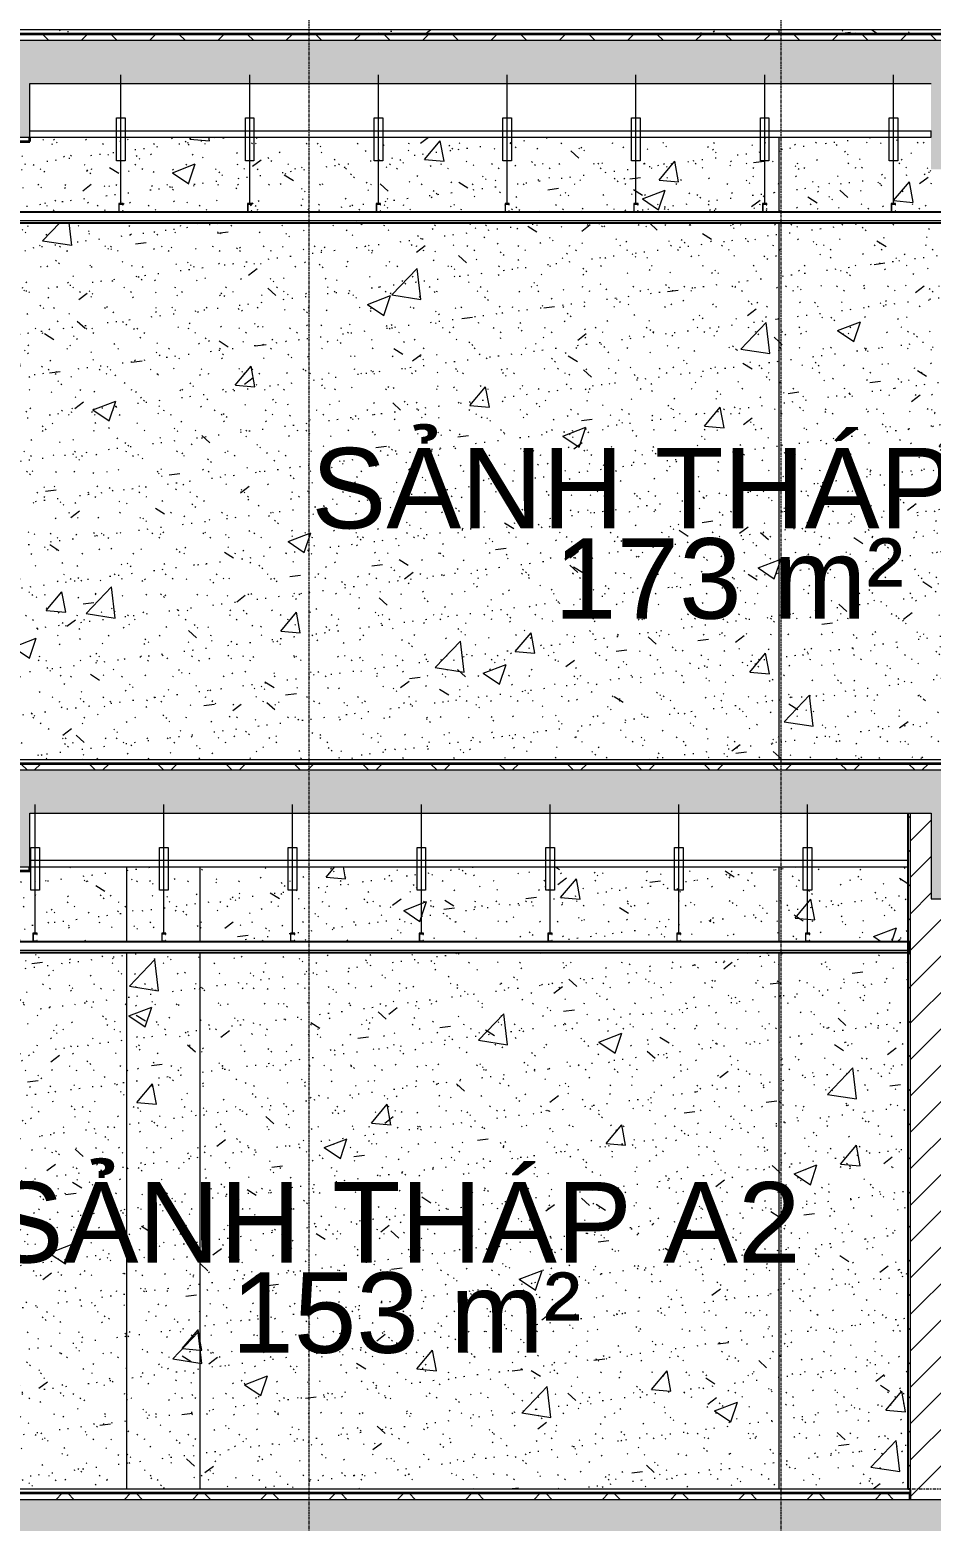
# Model space of a CAD drawing. Header units: millimetres. Extents: x 3451 to 201731, y -8641 to 35300.
# Drawn here: x 35735 to 39936, y 2050 to 9000 of the extents above; entities that cross this region are included whole.
import ezdxf

# ---------------------------------------------------------------- set-up
doc = ezdxf.new("R2010")
doc.units = ezdxf.units.MM
doc.linetypes.add('Centre', pattern=[31.75, 6.35, -4.7625, 15.875, -4.7625])
doc.linetypes.add('Grid Line', pattern=[22.225, 12.7, -3.175, 3.175, -3.175])
for name, color, linetype, lineweight in [('0-1', 7, 'Continuous', 5), ('A-AREA-IDEN', 2, 'Continuous', 9), ('A-CLNG', 13, 'Continuous', 9), ('A-CLNG-1', 13, 'Continuous', 25), ('A-CLNG-PATT-1', 13, 'Continuous', 9), ('A-DETL-GENF', 92, 'Continuous', 9), ('A-DETL-GENF-1', 7, 'Continuous', 9), ('A-DETL-THIN', 151, 'Continuous', 9), ('A-FLOR-3', 192, 'Continuous', 35), ('A-FLOR-LEVL-2', 51, 'Centre', 9), ('A-FLOR-PATT-3', 8, 'Continuous', 9), ('A-WALL', 113, 'Continuous', 9), ('A-WALL-1', 113, 'Continuous', 25), ('A-WALL-PATT-4', 111, 'Continuous', 9), ('I-WALL', 2, 'Continuous', 9), ('I-WALL-2', 2, 'Continuous', 25), ('S-BEAM-2', 10, 'Continuous', 35), ('S-BEAM-3', 7, 'Continuous', 9), ('S-COLS-1', 7, 'Continuous', 9), ('S-GRID-1', 1, 'Grid Line', 9)]:
    doc.layers.add(name, color=color, linetype=linetype, lineweight=lineweight)
doc.styles.add('Arial_1', font='arial.ttf', dxfattribs={"height": 375})
pattern_1 = [(45, (49422.43, 14125), (-159.099, 159.099), []), (135, (49422.43, 14125), (-159.099, -159.099), [])]
pattern_2 = [(0, (49422.43, 14125), (1219.2, 304.8), [50.292, -864.108, 50.292, -864.108, -4876.8]), (0, (49422.43, 14125), (1219.2, 304.8), [-1828.8, 50.292, -1778.508, 50.292, -864.108, -2133.6]), (0, (49422.43, 14125), (1219.2, 304.8), [-4572, 50.292, -559.308, 50.292, -1473.708]), (120, (49879.63, 14277.4), (-873.5645, 903.458), [50.292, -864.108, 50.292, -5740.908]), (120, (49879.63, 14277.4), (-873.5645, 903.458), [-964.692, -864.108, 50.292, -1778.508, -3048]), (120, (49879.63, 14277.4), (-873.5645, 903.458), [-3657.6, 50.292, -864.108, 50.292, -2083.308]), (120, (49879.63, 14277.4), (-873.5645, 903.458), [-4622.292, -559.308, 50.292, -1473.708]), (240, (50032.03, 14887), (-345.6355, -1208.258), [50.292, -864.108, 50.292, -5740.908]), (240, (50032.03, 14887), (-345.6355, -1208.258), [-964.692, -864.108, 50.292, -1778.508, -3048]), (240, (50032.03, 14887), (-345.6355, -1208.258), [-3657.6, 50.292, -864.108, 50.292, -2083.308]), (240, (50032.03, 14887), (-345.6355, -1208.258), [-4622.292, -559.308, 50.292, -1473.708])]
pattern_3 = [(50, (49422.4, 14125), (1093.104, -95.634), [114.3, -1257.3]), (355, (49422.4, 14125), (-211.46, 1146.34), [91.44, -1005.84]), (100.451, (49513.5, 14117), (881.656, 1050.7), [97.14, -1068.54]), (46.184, (49422.4, 14429.8), (1626.47, -252.26), [171.45, -1885.95]), (96.636, (49558, 14408.8), (1424.42, 1484.57), [145.71, -1602.81]), (351.184, (49422.4, 14429.8), (1424.43, 1484.55), [137.16, -1508.76]), (21, (49574.8, 14353.6), (909.686, -613.59), [114.3, -1257.3]), (326, (49574.8, 14353.6), (370.81, 1105.13), [91.44, -1005.84]), (71.451, (49650.6, 14302.5), (1280.503, 491.53), [97.14, -1068.54]), (37.5, (49422.43, 14125), (18.531, 507.33), [50.292, -943.356, 50.292, -970.788, -1009.65]), (37.5, (49422.43, 14125), (18.531, 507.33), [-2014.728, 50.292, -959.358]), (7.5, (49422.43, 14125), (400.918, 601.084), [50.292, -531.876, 50.292, -920.496, -384.81]), (7.5, (49422.43, 14125), (400.918, 601.084), [-1552.956, 50.292, -334.518]), (327.5, (49082.58, 14125), (813.545, -34.374), [50.292, -330.708, 50.292, -1138.428, -1577.34]), (327.5, (49082.58, 14125), (813.545, -34.374), [-1569.72, 50.29, -1527.05]), (317.5, (48930.2, 14125), (888.775, 152.56), [50.292, -445.008, 50.292, -739.14, -1120.14]), (317.5, (48930.2, 14125), (888.775, 152.56), [-1284.73, 50.29, -1069.85])]
pattern_4 = [(37.5, (49422.43, 14125), (-4.7995, 146.8239), [5.029, -110.795, 5.029, -124.511, -123.825]), (37.5, (49422.43, 14125), (-4.7995, 146.8239), [-245.364, 5.029, -118.796]), (7.5, (49422.43, 14125), (134.8574, 215.0472), [5.029, -57.455, 5.029, -99.365, -40.005]), (7.5, (49422.43, 14125), (134.8574, 215.0472), [-166.878, 5.029, -34.976]), (327.5, (49328.7, 14125), (237.2978, 0.4316), [5.029, -33.071, 5.029, -132.131, -179.07]), (327.5, (49328.7, 14125), (237.2978, 0.4316), [-175.26, 5.029, -174.041]), (317.5, (49328.7, 14125), (229.067, 66.8792), [5.029, -14.021, 5.029, -84.887, -102.87]), (317.5, (49328.7, 14125), (229.067, 66.8792), [-108.966, 5.029, -97.841])]

# ---------------------------------------------------------------- blocks, each defined once
blk = doc.blocks.new('NCV_TKTC_KET CAU_rvt-1-TKCS_MẶT CẮT C')
at = {"layer": 'S-BEAM-2'}
for p, q in [((35535.3, 8480), (35735.3, 8480)), ((35735.3, 8480), (35735.3, 8500)), ((35535.3, 5080), (35735.3, 5080)), ((35735.3, 5080), (35735.3, 5100))]:
    blk.add_line(p, q, dxfattribs=at)
at = {"layer": 'S-BEAM-3'}
for p, q in [((35735.3, 8530), (39935.6, 8530)), ((35735.3, 8500), (39934.9, 8500)), ((39934.9, 8500), (39934.9, 8530)), ((35735.3, 5130), (39827.4, 5130)), ((35735.3, 5100), (39827.4, 5100))]:
    blk.add_line(p, q, dxfattribs=at)
at = {"layer": 'S-COLS-1'}
for p, q in [((39236.9, 5580), (39236.9, 5600)), ((39236.9, 2180), (39236.9, 2200))]:
    blk.add_line(p, q, dxfattribs=at)
blk = doc.blocks.new('Repeating Detail - THANH TREO TRẦN 600-V268-TKCS_MẶT CẮT C')
at = {"layer": 'A-DETL-GENF'}
for points in [[(36149.8, 25150), (36169.8, 25150), (36169.8, 25156), (36167.3, 25152.5), (36152.3, 25152.5), (36152.3, 25187.5), (36167.3, 25187.5), (36169.8, 25184), (36169.8, 25190), (36149.8, 25190)], [(36749.8, 25150), (36769.8, 25150), (36769.8, 25156), (36767.3, 25152.5), (36752.3, 25152.5), (36752.3, 25187.5), (36767.3, 25187.5), (36769.8, 25184), (36769.8, 25190), (36749.8, 25190)], [(37349.8, 25150), (37369.8, 25150), (37369.8, 25156), (37367.3, 25152.5), (37352.3, 25152.5), (37352.3, 25187.5), (37367.3, 25187.5), (37369.8, 25184), (37369.8, 25190), (37349.8, 25190)], [(37949.8, 25150), (37969.8, 25150), (37969.8, 25156), (37967.3, 25152.5), (37952.3, 25152.5), (37952.3, 25187.5), (37967.3, 25187.5), (37969.8, 25184), (37969.8, 25190), (37949.8, 25190)], [(38549.8, 25150), (38569.8, 25150), (38569.8, 25156), (38567.3, 25152.5), (38552.3, 25152.5), (38552.3, 25187.5), (38567.3, 25187.5), (38569.8, 25184), (38569.8, 25190), (38549.8, 25190)], [(39149.8, 25150), (39169.8, 25150), (39169.8, 25156), (39167.3, 25152.5), (39152.3, 25152.5), (39152.3, 25187.5), (39167.3, 25187.5), (39169.8, 25184), (39169.8, 25190), (39149.8, 25190)], [(39749.8, 25150), (39769.8, 25150), (39769.8, 25156), (39767.3, 25152.5), (39752.3, 25152.5), (39752.3, 25187.5), (39767.3, 25187.5), (39769.8, 25184), (39769.8, 25190), (39749.8, 25190)]]:
    blk.add_hatch(color=256, dxfattribs=at).paths.add_polyline_path(points)
for p, q in [((36159.8, 25190), (36159.8, 25790)), ((36759.8, 25190), (36759.8, 25790)), ((37359.8, 25190), (37359.8, 25790)), ((37959.8, 25190), (37959.8, 25790)), ((38559.8, 25190), (38559.8, 25790)), ((39159.8, 25190), (39159.8, 25790)), ((39759.8, 25190), (39759.8, 25790)), ((36139.8, 25590), (36179.8, 25590)), ((36139.8, 25390), (36139.8, 25590)), ((36179.8, 25590), (36179.8, 25390)), ((36739.8, 25590), (36779.8, 25590)), ((36739.8, 25390), (36739.8, 25590)), ((36779.8, 25590), (36779.8, 25390)), ((37339.8, 25590), (37379.8, 25590)), ((37339.8, 25390), (37339.8, 25590)), ((37379.8, 25590), (37379.8, 25390)), ((37939.8, 25590), (37979.8, 25590)), ((37939.8, 25390), (37939.8, 25590)), ((37979.8, 25590), (37979.8, 25390)), ((38539.8, 25590), (38579.8, 25590)), ((38539.8, 25390), (38539.8, 25590)), ((38579.8, 25590), (38579.8, 25390)), ((39139.8, 25590), (39179.8, 25590)), ((39139.8, 25390), (39139.8, 25590)), ((39179.8, 25590), (39179.8, 25390)), ((39739.8, 25590), (39779.8, 25590)), ((39739.8, 25390), (39739.8, 25590)), ((39779.8, 25590), (39779.8, 25390)), ((36179.8, 25390), (36139.8, 25390)), ((36779.8, 25390), (36739.8, 25390)), ((37379.8, 25390), (37339.8, 25390)), ((37979.8, 25390), (37939.8, 25390)), ((38579.8, 25390), (38539.8, 25390)), ((39179.8, 25390), (39139.8, 25390)), ((39779.8, 25390), (39739.8, 25390)), ((36169.8, 25190), (36149.8, 25190)), ((36149.8, 25190), (36149.8, 25150)), ((36169.8, 25190), (36149.8, 25190)), ((36149.8, 25190), (36149.8, 25150)), ((36152.3, 25187.5), (36167.3, 25187.5)), ((36152.3, 25152.5), (36152.3, 25187.5)), ((36152.3, 25152.5), (36152.3, 25187.5)), ((36152.3, 25187.5), (36167.3, 25187.5)), ((36167.3, 25187.5), (36167.3, 25184)), ((36167.3, 25187.5), (36167.3, 25184)), ((36167.3, 25184), (36169.8, 25184)), ((36167.3, 25184), (36169.8, 25184)), ((36169.8, 25184), (36169.8, 25190)), ((36169.8, 25184), (36169.8, 25190)), ((36769.8, 25190), (36749.8, 25190)), ((36749.8, 25190), (36749.8, 25150)), ((36769.8, 25190), (36749.8, 25190)), ((36749.8, 25190), (36749.8, 25150)), ((36752.3, 25187.5), (36767.3, 25187.5)), ((36752.3, 25152.5), (36752.3, 25187.5)), ((36752.3, 25152.5), (36752.3, 25187.5)), ((36752.3, 25187.5), (36767.3, 25187.5)), ((36767.3, 25187.5), (36767.3, 25184)), ((36767.3, 25187.5), (36767.3, 25184)), ((36767.3, 25184), (36769.8, 25184)), ((36767.3, 25184), (36769.8, 25184)), ((36769.8, 25184), (36769.8, 25190)), ((36769.8, 25184), (36769.8, 25190)), ((37369.8, 25190), (37349.8, 25190)), ((37349.8, 25190), (37349.8, 25150)), ((37369.8, 25190), (37349.8, 25190)), ((37349.8, 25190), (37349.8, 25150)), ((37352.3, 25187.5), (37367.3, 25187.5)), ((37352.3, 25152.5), (37352.3, 25187.5)), ((37352.3, 25152.5), (37352.3, 25187.5)), ((37352.3, 25187.5), (37367.3, 25187.5)), ((37367.3, 25187.5), (37367.3, 25184)), ((37367.3, 25187.5), (37367.3, 25184)), ((37367.3, 25184), (37369.8, 25184)), ((37367.3, 25184), (37369.8, 25184)), ((37369.8, 25184), (37369.8, 25190)), ((37369.8, 25184), (37369.8, 25190)), ((37969.8, 25190), (37949.8, 25190)), ((37949.8, 25190), (37949.8, 25150)), ((37969.8, 25190), (37949.8, 25190)), ((37949.8, 25190), (37949.8, 25150)), ((37952.3, 25187.5), (37967.3, 25187.5)), ((37952.3, 25152.5), (37952.3, 25187.5)), ((37952.3, 25152.5), (37952.3, 25187.5)), ((37952.3, 25187.5), (37967.3, 25187.5)), ((37967.3, 25187.5), (37967.3, 25184)), ((37967.3, 25187.5), (37967.3, 25184)), ((37967.3, 25184), (37969.8, 25184)), ((37967.3, 25184), (37969.8, 25184)), ((37969.8, 25184), (37969.8, 25190)), ((37969.8, 25184), (37969.8, 25190)), ((38569.8, 25190), (38549.8, 25190)), ((38549.8, 25190), (38549.8, 25150)), ((38569.8, 25190), (38549.8, 25190)), ((38549.8, 25190), (38549.8, 25150)), ((38552.3, 25187.5), (38567.3, 25187.5)), ((38552.3, 25152.5), (38552.3, 25187.5)), ((38552.3, 25152.5), (38552.3, 25187.5)), ((38552.3, 25187.5), (38567.3, 25187.5)), ((38567.3, 25187.5), (38567.3, 25184)), ((38567.3, 25187.5), (38567.3, 25184)), ((38567.3, 25184), (38569.8, 25184)), ((38567.3, 25184), (38569.8, 25184)), ((38569.8, 25184), (38569.8, 25190)), ((38569.8, 25184), (38569.8, 25190)), ((39169.8, 25190), (39149.8, 25190)), ((39149.8, 25190), (39149.8, 25150)), ((39169.8, 25190), (39149.8, 25190)), ((39149.8, 25190), (39149.8, 25150)), ((39152.3, 25187.5), (39167.3, 25187.5)), ((39152.3, 25152.5), (39152.3, 25187.5)), ((39152.3, 25152.5), (39152.3, 25187.5)), ((39152.3, 25187.5), (39167.3, 25187.5)), ((39167.3, 25187.5), (39167.3, 25184)), ((39167.3, 25187.5), (39167.3, 25184)), ((39167.3, 25184), (39169.8, 25184)), ((39167.3, 25184), (39169.8, 25184)), ((39169.8, 25184), (39169.8, 25190)), ((39169.8, 25184), (39169.8, 25190)), ((39769.8, 25190), (39749.8, 25190)), ((39749.8, 25190), (39749.8, 25150)), ((39769.8, 25190), (39749.8, 25190)), ((39749.8, 25190), (39749.8, 25150)), ((39752.3, 25187.5), (39767.3, 25187.5)), ((39752.3, 25152.5), (39752.3, 25187.5)), ((39752.3, 25152.5), (39752.3, 25187.5)), ((39752.3, 25187.5), (39767.3, 25187.5)), ((39767.3, 25187.5), (39767.3, 25184)), ((39767.3, 25187.5), (39767.3, 25184)), ((39767.3, 25184), (39769.8, 25184)), ((39767.3, 25184), (39769.8, 25184)), ((39769.8, 25184), (39769.8, 25190)), ((39769.8, 25184), (39769.8, 25190)), ((36149.8, 25150), (36169.8, 25150)), ((36149.8, 25150), (36169.8, 25150)), ((36167.3, 25152.5), (36152.3, 25152.5)), ((36167.3, 25152.5), (36152.3, 25152.5)), ((36169.8, 25156), (36167.3, 25156)), ((36167.3, 25156), (36167.3, 25152.5)), ((36169.8, 25156), (36167.3, 25156)), ((36167.3, 25156), (36167.3, 25152.5)), ((36169.8, 25150), (36169.8, 25156)), ((36169.8, 25150), (36169.8, 25156)), ((36749.8, 25150), (36769.8, 25150)), ((36749.8, 25150), (36769.8, 25150)), ((36767.3, 25152.5), (36752.3, 25152.5)), ((36767.3, 25152.5), (36752.3, 25152.5)), ((36769.8, 25156), (36767.3, 25156)), ((36767.3, 25156), (36767.3, 25152.5)), ((36769.8, 25156), (36767.3, 25156)), ((36767.3, 25156), (36767.3, 25152.5)), ((36769.8, 25150), (36769.8, 25156)), ((36769.8, 25150), (36769.8, 25156)), ((37349.8, 25150), (37369.8, 25150)), ((37349.8, 25150), (37369.8, 25150)), ((37367.3, 25152.5), (37352.3, 25152.5)), ((37367.3, 25152.5), (37352.3, 25152.5)), ((37369.8, 25156), (37367.3, 25156)), ((37367.3, 25156), (37367.3, 25152.5)), ((37369.8, 25156), (37367.3, 25156)), ((37367.3, 25156), (37367.3, 25152.5)), ((37369.8, 25150), (37369.8, 25156)), ((37369.8, 25150), (37369.8, 25156)), ((37949.8, 25150), (37969.8, 25150)), ((37949.8, 25150), (37969.8, 25150)), ((37967.3, 25152.5), (37952.3, 25152.5)), ((37967.3, 25152.5), (37952.3, 25152.5)), ((37969.8, 25156), (37967.3, 25156)), ((37967.3, 25156), (37967.3, 25152.5)), ((37969.8, 25156), (37967.3, 25156)), ((37967.3, 25156), (37967.3, 25152.5)), ((37969.8, 25150), (37969.8, 25156)), ((37969.8, 25150), (37969.8, 25156)), ((38549.8, 25150), (38569.8, 25150)), ((38549.8, 25150), (38569.8, 25150)), ((38567.3, 25152.5), (38552.3, 25152.5)), ((38567.3, 25152.5), (38552.3, 25152.5)), ((38569.8, 25156), (38567.3, 25156)), ((38567.3, 25156), (38567.3, 25152.5)), ((38569.8, 25156), (38567.3, 25156)), ((38567.3, 25156), (38567.3, 25152.5)), ((38569.8, 25150), (38569.8, 25156)), ((38569.8, 25150), (38569.8, 25156)), ((39149.8, 25150), (39169.8, 25150)), ((39149.8, 25150), (39169.8, 25150)), ((39167.3, 25152.5), (39152.3, 25152.5)), ((39167.3, 25152.5), (39152.3, 25152.5)), ((39169.8, 25156), (39167.3, 25156)), ((39167.3, 25156), (39167.3, 25152.5)), ((39169.8, 25156), (39167.3, 25156)), ((39167.3, 25156), (39167.3, 25152.5)), ((39169.8, 25150), (39169.8, 25156)), ((39169.8, 25150), (39169.8, 25156)), ((39749.8, 25150), (39769.8, 25150)), ((39749.8, 25150), (39769.8, 25150)), ((39767.3, 25152.5), (39752.3, 25152.5)), ((39767.3, 25152.5), (39752.3, 25152.5)), ((39769.8, 25156), (39767.3, 25156)), ((39767.3, 25156), (39767.3, 25152.5)), ((39769.8, 25156), (39767.3, 25156)), ((39767.3, 25156), (39767.3, 25152.5)), ((39769.8, 25150), (39769.8, 25156)), ((39769.8, 25150), (39769.8, 25156))]:
    blk.add_line(p, q, dxfattribs=at)
blk = doc.blocks.new('Repeating Detail - THANH TREO TRẦN 600-V269-TKCS_MẶT CẮT C')
at = {"layer": 'A-DETL-GENF'}
for points in [[(35749.8, 4750), (35769.8, 4750), (35769.8, 4756), (35767.3, 4752.5), (35752.3, 4752.5), (35752.3, 4787.5), (35767.3, 4787.5), (35769.8, 4784), (35769.8, 4790), (35749.8, 4790)], [(36349.8, 4750), (36369.8, 4750), (36369.8, 4756), (36367.3, 4752.5), (36352.3, 4752.5), (36352.3, 4787.5), (36367.3, 4787.5), (36369.8, 4784), (36369.8, 4790), (36349.8, 4790)], [(36949.8, 4750), (36969.8, 4750), (36969.8, 4756), (36967.3, 4752.5), (36952.3, 4752.5), (36952.3, 4787.5), (36967.3, 4787.5), (36969.8, 4784), (36969.8, 4790), (36949.8, 4790)], [(37549.8, 4750), (37569.8, 4750), (37569.8, 4756), (37567.3, 4752.5), (37552.3, 4752.5), (37552.3, 4787.5), (37567.3, 4787.5), (37569.8, 4784), (37569.8, 4790), (37549.8, 4790)], [(38156.4, 4750), (38169.8, 4750), (38169.8, 4756), (38167.3, 4752.5), (38152.3, 4752.5), (38152.3, 4787.5), (38167.3, 4787.5), (38169.8, 4784), (38169.8, 4790), (38149.8, 4790), (38149.8, 4750)], [(38749.8, 4750), (38769.8, 4750), (38769.8, 4756), (38767.3, 4752.5), (38752.3, 4752.5), (38752.3, 4787.5), (38767.3, 4787.5), (38769.8, 4784), (38769.8, 4790), (38749.8, 4790)], [(39349.8, 4750), (39369.8, 4750), (39369.8, 4756), (39367.3, 4752.5), (39352.3, 4752.5), (39352.3, 4787.5), (39367.3, 4787.5), (39369.8, 4784), (39369.8, 4790), (39349.8, 4790)]]:
    blk.add_hatch(color=256, dxfattribs=at).paths.add_polyline_path(points)
for p, q in [((35759.8, 4790), (35759.8, 5390)), ((36359.8, 4790), (36359.8, 5390)), ((36959.8, 4790), (36959.8, 5390)), ((37559.8, 4790), (37559.8, 5390)), ((38159.8, 4790), (38159.8, 5390)), ((38759.8, 4790), (38759.8, 5390)), ((39359.8, 4790), (39359.8, 5390)), ((35739.8, 5190), (35779.8, 5190)), ((35739.8, 4990), (35739.8, 5190)), ((35779.8, 5190), (35779.8, 4990)), ((36339.8, 5190), (36379.8, 5190)), ((36339.8, 4990), (36339.8, 5190)), ((36379.8, 5190), (36379.8, 4990)), ((36939.8, 5190), (36979.8, 5190)), ((36939.8, 4990), (36939.8, 5190)), ((36979.8, 5190), (36979.8, 4990)), ((37539.8, 5190), (37579.8, 5190)), ((37539.8, 4990), (37539.8, 5190)), ((37579.8, 5190), (37579.8, 4990)), ((38139.8, 5190), (38179.8, 5190)), ((38139.8, 4990), (38139.8, 5190)), ((38179.8, 5190), (38179.8, 4990)), ((38739.8, 5190), (38779.8, 5190)), ((38739.8, 4990), (38739.8, 5190)), ((38779.8, 5190), (38779.8, 4990)), ((39339.8, 5190), (39379.8, 5190)), ((39339.8, 4990), (39339.8, 5190)), ((39379.8, 5190), (39379.8, 4990)), ((35779.8, 4990), (35739.8, 4990)), ((36379.8, 4990), (36339.8, 4990)), ((36979.8, 4990), (36939.8, 4990)), ((37579.8, 4990), (37539.8, 4990)), ((38179.8, 4990), (38139.8, 4990)), ((38779.8, 4990), (38739.8, 4990)), ((39379.8, 4990), (39339.8, 4990)), ((35769.8, 4790), (35749.8, 4790)), ((35749.8, 4790), (35749.8, 4750)), ((35769.8, 4790), (35749.8, 4790)), ((35749.8, 4790), (35749.8, 4750)), ((35749.8, 4750), (35769.8, 4750)), ((35749.8, 4750), (35769.8, 4750)), ((35752.3, 4787.5), (35767.3, 4787.5)), ((35752.3, 4752.5), (35752.3, 4787.5)), ((35752.3, 4752.5), (35752.3, 4787.5)), ((35752.3, 4787.5), (35767.3, 4787.5)), ((35767.3, 4752.5), (35752.3, 4752.5)), ((35767.3, 4752.5), (35752.3, 4752.5)), ((35767.3, 4787.5), (35767.3, 4784)), ((35767.3, 4787.5), (35767.3, 4784)), ((35767.3, 4784), (35769.8, 4784)), ((35767.3, 4784), (35769.8, 4784)), ((35769.8, 4756), (35767.3, 4756)), ((35767.3, 4756), (35767.3, 4752.5)), ((35769.8, 4756), (35767.3, 4756)), ((35767.3, 4756), (35767.3, 4752.5)), ((35769.8, 4784), (35769.8, 4790)), ((35769.8, 4784), (35769.8, 4790)), ((35769.8, 4750), (35769.8, 4756)), ((35769.8, 4750), (35769.8, 4756)), ((36369.8, 4790), (36349.8, 4790)), ((36349.8, 4790), (36349.8, 4750)), ((36369.8, 4790), (36349.8, 4790)), ((36349.8, 4790), (36349.8, 4750)), ((36349.8, 4750), (36369.8, 4750)), ((36349.8, 4750), (36369.8, 4750)), ((36352.3, 4787.5), (36367.3, 4787.5)), ((36352.3, 4752.5), (36352.3, 4787.5)), ((36352.3, 4752.5), (36352.3, 4787.5)), ((36352.3, 4787.5), (36367.3, 4787.5)), ((36367.3, 4752.5), (36352.3, 4752.5)), ((36367.3, 4752.5), (36352.3, 4752.5)), ((36367.3, 4787.5), (36367.3, 4784)), ((36367.3, 4787.5), (36367.3, 4784)), ((36367.3, 4784), (36369.8, 4784)), ((36367.3, 4784), (36369.8, 4784)), ((36369.8, 4756), (36367.3, 4756)), ((36367.3, 4756), (36367.3, 4752.5)), ((36369.8, 4756), (36367.3, 4756)), ((36367.3, 4756), (36367.3, 4752.5)), ((36369.8, 4784), (36369.8, 4790)), ((36369.8, 4784), (36369.8, 4790)), ((36369.8, 4750), (36369.8, 4756)), ((36369.8, 4750), (36369.8, 4756)), ((36969.8, 4790), (36949.8, 4790)), ((36949.8, 4790), (36949.8, 4750)), ((36969.8, 4790), (36949.8, 4790)), ((36949.8, 4790), (36949.8, 4750)), ((36949.8, 4750), (36969.8, 4750)), ((36949.8, 4750), (36969.8, 4750)), ((36952.3, 4787.5), (36967.3, 4787.5)), ((36952.3, 4752.5), (36952.3, 4787.5)), ((36952.3, 4752.5), (36952.3, 4787.5)), ((36952.3, 4787.5), (36967.3, 4787.5)), ((36967.3, 4752.5), (36952.3, 4752.5)), ((36967.3, 4752.5), (36952.3, 4752.5)), ((36967.3, 4787.5), (36967.3, 4784)), ((36967.3, 4787.5), (36967.3, 4784)), ((36967.3, 4784), (36969.8, 4784)), ((36967.3, 4784), (36969.8, 4784)), ((36969.8, 4756), (36967.3, 4756)), ((36967.3, 4756), (36967.3, 4752.5)), ((36969.8, 4756), (36967.3, 4756)), ((36967.3, 4756), (36967.3, 4752.5)), ((36969.8, 4784), (36969.8, 4790)), ((36969.8, 4784), (36969.8, 4790)), ((36969.8, 4750), (36969.8, 4756)), ((36969.8, 4750), (36969.8, 4756)), ((37569.8, 4790), (37549.8, 4790)), ((37549.8, 4790), (37549.8, 4750)), ((37569.8, 4790), (37549.8, 4790)), ((37549.8, 4790), (37549.8, 4750)), ((37549.8, 4750), (37569.8, 4750)), ((37549.8, 4750), (37569.8, 4750)), ((37552.3, 4787.5), (37567.3, 4787.5)), ((37552.3, 4752.5), (37552.3, 4787.5)), ((37552.3, 4752.5), (37552.3, 4787.5)), ((37552.3, 4787.5), (37567.3, 4787.5)), ((37567.3, 4752.5), (37552.3, 4752.5)), ((37567.3, 4752.5), (37552.3, 4752.5)), ((37567.3, 4787.5), (37567.3, 4784)), ((37567.3, 4787.5), (37567.3, 4784)), ((37567.3, 4784), (37569.8, 4784)), ((37567.3, 4784), (37569.8, 4784)), ((37569.8, 4756), (37567.3, 4756)), ((37567.3, 4756), (37567.3, 4752.5)), ((37569.8, 4756), (37567.3, 4756)), ((37567.3, 4756), (37567.3, 4752.5)), ((37569.8, 4784), (37569.8, 4790)), ((37569.8, 4784), (37569.8, 4790)), ((37569.8, 4750), (37569.8, 4756)), ((37569.8, 4750), (37569.8, 4756)), ((38169.8, 4790), (38149.8, 4790)), ((38149.8, 4790), (38149.8, 4750)), ((38169.8, 4790), (38149.8, 4790)), ((38149.8, 4790), (38149.8, 4750)), ((38149.8, 4750), (38169.8, 4750)), ((38149.8, 4750), (38169.8, 4750)), ((38152.3, 4787.5), (38167.3, 4787.5)), ((38152.3, 4752.5), (38152.3, 4787.5)), ((38152.3, 4752.5), (38152.3, 4787.5)), ((38152.3, 4787.5), (38167.3, 4787.5)), ((38167.3, 4752.5), (38152.3, 4752.5)), ((38167.3, 4752.5), (38152.3, 4752.5)), ((38167.3, 4787.5), (38167.3, 4784)), ((38167.3, 4787.5), (38167.3, 4784)), ((38167.3, 4784), (38169.8, 4784)), ((38167.3, 4784), (38169.8, 4784)), ((38169.8, 4756), (38167.3, 4756)), ((38167.3, 4756), (38167.3, 4752.5)), ((38169.8, 4756), (38167.3, 4756)), ((38167.3, 4756), (38167.3, 4752.5)), ((38169.8, 4784), (38169.8, 4790)), ((38169.8, 4784), (38169.8, 4790)), ((38169.8, 4750), (38169.8, 4756)), ((38169.8, 4750), (38169.8, 4756)), ((38769.8, 4790), (38749.8, 4790)), ((38749.8, 4790), (38749.8, 4750)), ((38769.8, 4790), (38749.8, 4790)), ((38749.8, 4790), (38749.8, 4750)), ((38749.8, 4750), (38769.8, 4750)), ((38749.8, 4750), (38769.8, 4750)), ((38752.3, 4787.5), (38767.3, 4787.5)), ((38752.3, 4752.5), (38752.3, 4787.5)), ((38752.3, 4752.5), (38752.3, 4787.5)), ((38752.3, 4787.5), (38767.3, 4787.5)), ((38767.3, 4752.5), (38752.3, 4752.5)), ((38767.3, 4752.5), (38752.3, 4752.5)), ((38767.3, 4787.5), (38767.3, 4784)), ((38767.3, 4787.5), (38767.3, 4784)), ((38767.3, 4784), (38769.8, 4784)), ((38767.3, 4784), (38769.8, 4784)), ((38769.8, 4756), (38767.3, 4756)), ((38767.3, 4756), (38767.3, 4752.5)), ((38769.8, 4756), (38767.3, 4756)), ((38767.3, 4756), (38767.3, 4752.5)), ((38769.8, 4784), (38769.8, 4790)), ((38769.8, 4784), (38769.8, 4790)), ((38769.8, 4750), (38769.8, 4756)), ((38769.8, 4750), (38769.8, 4756)), ((39369.8, 4790), (39349.8, 4790)), ((39349.8, 4790), (39349.8, 4750)), ((39369.8, 4790), (39349.8, 4790)), ((39349.8, 4790), (39349.8, 4750)), ((39349.8, 4750), (39369.8, 4750)), ((39349.8, 4750), (39369.8, 4750)), ((39352.3, 4787.5), (39367.3, 4787.5)), ((39352.3, 4752.5), (39352.3, 4787.5)), ((39352.3, 4752.5), (39352.3, 4787.5)), ((39352.3, 4787.5), (39367.3, 4787.5)), ((39367.3, 4752.5), (39352.3, 4752.5)), ((39367.3, 4752.5), (39352.3, 4752.5)), ((39367.3, 4787.5), (39367.3, 4784)), ((39367.3, 4787.5), (39367.3, 4784)), ((39367.3, 4784), (39369.8, 4784)), ((39367.3, 4784), (39369.8, 4784)), ((39369.8, 4756), (39367.3, 4756)), ((39367.3, 4756), (39367.3, 4752.5)), ((39369.8, 4756), (39367.3, 4756)), ((39367.3, 4756), (39367.3, 4752.5)), ((39369.8, 4784), (39369.8, 4790)), ((39369.8, 4784), (39369.8, 4790)), ((39369.8, 4750), (39369.8, 4756)), ((39369.8, 4750), (39369.8, 4756))]:
    blk.add_line(p, q, dxfattribs=at)

msp = doc.modelspace()

# ---------------------------------------------------------------- hatches: boundary and pattern name
at = {"layer": 'A-CLNG-PATT-1'}
h = msp.add_hatch(dxfattribs=at)
h.set_pattern_fill('FP_7', color=256, style=0, pattern_type=2)
h.set_pattern_definition(pattern_2)
h.paths.add_polyline_path([(44337, 8100), (44337, 8110), (27136.9, 8110), (27136.9, 8100), (43301.1, 8100)])
h = msp.add_hatch(dxfattribs=at)
h.set_pattern_fill('FP_7', color=256, style=0, pattern_type=2)
h.set_pattern_definition(pattern_2)
h.paths.add_polyline_path([(39442.6, 4700), (39837.4, 4700), (39837.4, 4710), (26736.9, 4710), (26736.9, 4700), (39121.1, 4700)])
at = {"layer": 'A-DETL-GENF-1'}
for points in [[(39935.6, 8350), (40235.6, 8350), (40235.6, 8750), (44235.3, 8750), (44235.3, 8350), (44536.9, 8350), (44536.9, 8950), (23337.4, 8950), (23337.4, 8550), (23535.3, 8550), (23535.3, 8750), (26536.9, 8750), (26536.9, 8550), (26735.3, 8550), (26735.3, 8750), (28436.9, 8749.2), (28436.9, 8500), (28636.9, 8500), (28636.9, 8750), (30536.9, 8749.2), (30536.9, 8500), (30735.3, 8500), (30735.3, 8750), (33335.3, 8750), (33335.3, 8500), (33537.4, 8500), (33537.4, 8750), (35535.3, 8749.2), (35535.3, 8500), (35735.3, 8500), (35735.3, 8750), (39935.6, 8750)], [(40235.6, 4950), (40235.6, 5350), (44235.3, 5350), (44235.3, 4950), (44536.9, 4950), (44536.9, 5550), (23337.4, 5550), (23337.4, 5150), (23535.3, 5150), (23535.3, 5350), (26536.9, 5350), (26536.9, 5150), (26735.3, 5150), (26735.3, 5350), (28436.9, 5350), (28436.9, 5100), (28636.9, 5100), (28636.9, 5350), (30536.9, 5350), (30536.9, 5100), (30735.3, 5100), (30735.3, 5350), (33335.3, 5350), (33335.3, 5100), (33537.4, 5100), (33537.4, 5350), (35535.3, 5350), (35535.3, 5100), (35735.3, 5100), (35735.3, 5350), (39935.6, 5350), (39935.6, 4950), (40085.7, 4950)], [(40235.6, 1550), (40235.6, 1950), (44235.3, 1950), (44235.3, 1550), (44536.9, 1550), (44536.9, 2150), (24936.9, 2150), (24936.9, 1950), (26536.9, 1950), (26536.9, 1750), (26735.3, 1750), (26735.3, 1950), (28436.9, 1950), (28436.9, 1700), (28636.9, 1700), (28636.9, 1950), (30536.9, 1950), (30536.9, 1700), (30735.3, 1700), (30735.3, 1950), (33335.3, 1950), (33335.3, 1700), (33537.4, 1700), (33537.4, 1950), (35535.3, 1950), (35535.3, 1700), (35735.3, 1700), (35735.3, 1950), (39935.6, 1950), (39935.6, 1550)]]:
    msp.add_hatch(color=256, dxfattribs=at).paths.add_polyline_path(points)
at = {"layer": 'A-FLOR-PATT-3'}
h = msp.add_hatch(dxfattribs=at)
h.set_pattern_fill('FP_6', color=256, style=0, pattern_type=2)
h.set_pattern_definition(pattern_1)
h.paths.add_polyline_path([(44587.3, 8930), (45737.4, 8930), (45737.4, 8980), (27136.9, 8980), (27136.9, 8950), (44536.9, 8950), (44536.9, 8930)])
h = msp.add_hatch(dxfattribs=at)
h.set_pattern_fill('FP_6', color=256, style=0, pattern_type=2)
h.set_pattern_definition(pattern_1)
h.paths.add_polyline_path([(45737.4, 5530), (45737.4, 5580), (27136.9, 5580), (27136.9, 5550), (44536.9, 5550), (44536.9, 5530), (45230.4, 5530)])
h = msp.add_hatch(dxfattribs=at)
h.set_pattern_fill('FP_6', color=256, style=0, pattern_type=2)
h.set_pattern_definition(pattern_1)
h.paths.add_polyline_path([(36870.3, 2150), (39837.4, 2150), (39837.4, 2180), (26737.4, 2180), (26737.4, 2150), (35735.3, 2150)])
at = {"layer": 'A-WALL-PATT-4'}
h = msp.add_hatch(dxfattribs=at)
h.set_pattern_fill('FP_4', color=256, style=0, pattern_type=2)
h.set_pattern_definition(pattern_3)
h.paths.add_polyline_path([(35584.1, 5600), (39226.9, 5600), (39226.9, 8100), (35527.4, 8100), (35527.4, 5600)])
h.paths.add_polyline_path([(38869.8, 8150), (39149.8, 8150), (39149.8, 8190), (39169.8, 8190), (39169.8, 8184), (39167.3, 8187.5), (39152.3, 8187.5), (39152.3, 8152.5), (39167.3, 8152.5), (39169.8, 8156), (39169.8, 8150), (39226.9, 8150), (39226.9, 8500), (35735.3, 8500), (35735.3, 8480), (35535.3, 8480), (35535.3, 8500), (35527.4, 8500), (35527.4, 8150), (35549.8, 8150), (35549.8, 8190), (35569.8, 8190), (35569.8, 8184), (35567.3, 8187.5), (35552.3, 8187.5), (35552.3, 8152.5), (35567.3, 8152.5), (35569.8, 8156), (35569.8, 8150), (36149.8, 8150), (36149.8, 8190), (36169.8, 8190), (36169.8, 8184), (36167.3, 8187.5), (36152.3, 8187.5), (36152.3, 8152.5), (36167.3, 8152.5), (36169.8, 8156), (36169.8, 8150), (36749.8, 8150), (36749.8, 8190), (36769.8, 8190), (36769.8, 8184), (36767.3, 8187.5), (36752.3, 8186.9), (36752.3, 8152.5), (36767.3, 8152.5), (36769.8, 8156), (36769.8, 8150), (37349.8, 8150), (37349.8, 8190), (37369.8, 8190), (37369.8, 8184), (37367.3, 8187.5), (37352.3, 8187.5), (37352.3, 8152.5), (37367.3, 8152.5), (37369.8, 8156), (37369.8, 8150), (37949.8, 8150), (37949.8, 8190), (37969.8, 8190), (37969.8, 8184), (37967.3, 8187.5), (37952.3, 8187.5), (37952.3, 8152.5), (37967.3, 8152.5), (37969.8, 8156), (37969.8, 8150), (38549.8, 8150), (38549.8, 8190), (38569.8, 8190), (38569.8, 8184), (38567.3, 8187.5), (38552.3, 8187.5), (38552.3, 8152.5), (38567.3, 8152.5), (38569.8, 8156), (38569.8, 8150), (38862, 8150)])
h.paths.add_polyline_path([(35549.1, 8980), (39226.9, 8980), (39226.9, 9000), (35527.4, 9000), (35527.4, 8980)])
h = msp.add_hatch(dxfattribs=at)
h.set_pattern_fill('FP_5', color=256, style=0, pattern_type=2)
h.set_pattern_definition(pattern_4)
h.paths.add_polyline_path([(35584.1, 5600), (39226.9, 5600), (39226.9, 8100), (35527.4, 8100), (35527.4, 5600)])
h.paths.add_polyline_path([(38869.8, 8150), (39149.8, 8150), (39149.8, 8190), (39169.8, 8190), (39169.8, 8184), (39167.3, 8187.5), (39152.3, 8187.5), (39152.3, 8152.5), (39167.3, 8152.5), (39169.8, 8156), (39169.8, 8150), (39226.9, 8150), (39226.9, 8500), (35735.3, 8500), (35735.3, 8480), (35535.3, 8480), (35535.3, 8500), (35527.4, 8500), (35527.4, 8150), (35549.8, 8150), (35549.8, 8190), (35569.8, 8190), (35569.8, 8184), (35567.3, 8187.5), (35552.3, 8187.5), (35552.3, 8152.5), (35567.3, 8152.5), (35569.8, 8156), (35569.8, 8150), (36149.8, 8150), (36149.8, 8190), (36169.8, 8190), (36169.8, 8184), (36167.3, 8187.5), (36152.3, 8187.5), (36152.3, 8152.5), (36167.3, 8152.5), (36169.8, 8156), (36169.8, 8150), (36749.8, 8150), (36749.8, 8190), (36769.8, 8190), (36769.8, 8184), (36767.3, 8187.5), (36752.3, 8186.9), (36752.3, 8152.5), (36767.3, 8152.5), (36769.8, 8156), (36769.8, 8150), (37349.8, 8150), (37349.8, 8190), (37369.8, 8190), (37369.8, 8184), (37367.3, 8187.5), (37352.3, 8187.5), (37352.3, 8152.5), (37367.3, 8152.5), (37369.8, 8156), (37369.8, 8150), (37949.8, 8150), (37949.8, 8190), (37969.8, 8190), (37969.8, 8184), (37967.3, 8187.5), (37952.3, 8187.5), (37952.3, 8152.5), (37967.3, 8152.5), (37969.8, 8156), (37969.8, 8150), (38549.8, 8150), (38549.8, 8190), (38569.8, 8190), (38569.8, 8184), (38567.3, 8187.5), (38552.3, 8187.5), (38552.3, 8152.5), (38567.3, 8152.5), (38569.8, 8156), (38569.8, 8150), (38862, 8150)])
h.paths.add_polyline_path([(35549.1, 8980), (39226.9, 8980), (39226.9, 9000), (35527.4, 9000), (35527.4, 8980)])
h = msp.add_hatch(dxfattribs=at)
h.set_pattern_fill('FP_4', color=256, style=0, pattern_type=2)
h.set_pattern_definition(pattern_3)
h.paths.add_polyline_path([(39226.9, 5600), (39236.9, 5600), (39236.9, 8100), (39226.9, 8100), (39226.9, 5751.7)])
h.paths.add_polyline_path([(39226.9, 8150), (39236.9, 8150), (39236.9, 8500), (39226.9, 8500)])
h.paths.add_polyline_path([(39226.9, 8980), (39236.9, 8980), (39236.9, 9000), (39226.9, 9000)])
h = msp.add_hatch(dxfattribs=at)
h.set_pattern_fill('FP_5', color=256, style=0, pattern_type=2)
h.set_pattern_definition(pattern_4)
h.paths.add_polyline_path([(39226.9, 5600), (39236.9, 5600), (39236.9, 8100), (39226.9, 8100), (39226.9, 5751.7)])
h.paths.add_polyline_path([(39226.9, 8150), (39236.9, 8150), (39236.9, 8500), (39226.9, 8500)])
h.paths.add_polyline_path([(39226.9, 8980), (39236.9, 8980), (39236.9, 9000), (39226.9, 9000)])
h = msp.add_hatch(dxfattribs=at)
h.set_pattern_fill('FP_4', color=256, style=0, pattern_type=2)
h.set_pattern_definition(pattern_3)
h.paths.add_polyline_path([(39442.6, 5600), (40546.9, 5600), (40546.9, 8100), (39236.9, 8100), (39236.9, 5600)])
h.paths.add_polyline_path([(39236.9, 8150), (39749.8, 8150), (39749.8, 8190), (39769.8, 8190), (39769.8, 8184), (39767.3, 8187.5), (39752.3, 8187.5), (39752.3, 8152.5), (39767.3, 8152.5), (39769.8, 8156), (39769.8, 8150), (40349.8, 8150), (40349.8, 8190), (40369.8, 8190), (40369.8, 8184), (40367.3, 8187.5), (40352.3, 8187.5), (40352.3, 8152.5), (40367.3, 8152.5), (40369.8, 8156), (40369.8, 8150), (40546.9, 8150), (40546.9, 8530), (40235.6, 8530), (40235.6, 8330), (39935.6, 8330), (39934.9, 8500), (39236.9, 8500)])
h.paths.add_polyline_path([(39934.9, 8980), (40546.9, 8980), (40546.9, 9000), (39236.9, 9000), (39236.9, 8980), (39442.6, 8980)])
h = msp.add_hatch(dxfattribs=at)
h.set_pattern_fill('FP_5', color=256, style=0, pattern_type=2)
h.set_pattern_definition(pattern_4)
h.paths.add_polyline_path([(39442.6, 5600), (40546.9, 5600), (40546.9, 8100), (39236.9, 8100), (39236.9, 5600)])
h.paths.add_polyline_path([(39236.9, 8150), (39749.8, 8150), (39749.8, 8190), (39769.8, 8190), (39769.8, 8184), (39767.3, 8187.5), (39752.3, 8187.5), (39752.3, 8152.5), (39767.3, 8152.5), (39769.8, 8156), (39769.8, 8150), (40349.8, 8150), (40349.8, 8190), (40369.8, 8190), (40369.8, 8184), (40367.3, 8187.5), (40352.3, 8187.5), (40352.3, 8152.5), (40367.3, 8152.5), (40369.8, 8156), (40369.8, 8150), (40546.9, 8150), (40546.9, 8530), (40235.6, 8530), (40235.6, 8330), (39935.6, 8330), (39934.9, 8500), (39236.9, 8500)])
h.paths.add_polyline_path([(39934.9, 8980), (40546.9, 8980), (40546.9, 9000), (39236.9, 9000), (39236.9, 8980), (39442.6, 8980)])
h = msp.add_hatch(dxfattribs=at)
h.set_pattern_fill('FP_15', color=256, style=0, pattern_type=2)
h.set_pattern_definition([(45, (49422.43, 14125), (-79.5495, 79.5495), [])])
h.paths.add_polyline_path([(39837.4, 2200), (39837.4, 5350), (39827.4, 5350), (39827.4, 2200)])
h = msp.add_hatch(dxfattribs=at)
h.set_pattern_fill('FP_1', color=256, style=0, pattern_type=2)
h.set_pattern_definition([(45, (49422.43, 14125), (-84.8528, 84.8528), [])])
h.paths.add_polyline_path([(39935.6, 2150), (40037.4, 2150), (40037.4, 4950), (39935.6, 4950), (39935.6, 5350), (39837.4, 5350), (39837.4, 2150)])
h = msp.add_hatch(dxfattribs=at)
h.set_pattern_fill('FP_4', color=256, style=0, pattern_type=2)
h.set_pattern_definition(pattern_3)
h.paths.add_polyline_path([(35537.4, 2200), (36186.5, 2200), (36186.5, 4700), (35537.4, 4700), (35537.4, 3353.7)])
h.paths.add_polyline_path([(35769.8, 4750), (36186.5, 4750), (36186.5, 5100), (35735.3, 5100), (35735.3, 5080), (35537.4, 5080), (35537.4, 4750), (35749.8, 4750), (35749.8, 4790), (35769.8, 4790), (35769.8, 4784), (35767.3, 4787.5), (35752.3, 4787.5), (35752.3, 4752.5), (35767.3, 4752.5), (35769.8, 4756), (35769.8, 4752.5)])
h = msp.add_hatch(dxfattribs=at)
h.set_pattern_fill('FP_5', color=256, style=0, pattern_type=2)
h.set_pattern_definition(pattern_4)
h.paths.add_polyline_path([(35537.4, 2200), (36186.5, 2200), (36186.5, 4700), (35537.4, 4700), (35537.4, 3353.7)])
h.paths.add_polyline_path([(35769.8, 4750), (36186.5, 4750), (36186.5, 5100), (35735.3, 5100), (35735.3, 5080), (35537.4, 5080), (35537.4, 4750), (35749.8, 4750), (35749.8, 4790), (35769.8, 4790), (35769.8, 4784), (35767.3, 4787.5), (35752.3, 4787.5), (35752.3, 4752.5), (35767.3, 4752.5), (35769.8, 4756), (35769.8, 4752.5)])
h = msp.add_hatch(dxfattribs=at)
h.set_pattern_fill('FP_4', color=256, style=0, pattern_type=2)
h.set_pattern_definition(pattern_3)
h.paths.add_polyline_path([(36186.5, 2200), (36527.8, 2200), (36527.8, 4700), (36186.5, 4700), (36186.5, 3353.7)])
h.paths.add_polyline_path([(36186.5, 4750), (36349.8, 4750), (36349.8, 4790), (36369.8, 4790), (36369.8, 4784), (36367.3, 4787.5), (36352.3, 4787.5), (36352.3, 4752.5), (36367.3, 4752.5), (36369.8, 4756), (36369.8, 4750), (36527.8, 4750), (36527.8, 5100), (36186.5, 5100)])
h = msp.add_hatch(dxfattribs=at)
h.set_pattern_fill('FP_5', color=256, style=0, pattern_type=2)
h.set_pattern_definition(pattern_4)
h.paths.add_polyline_path([(36186.5, 2200), (36527.8, 2200), (36527.8, 4700), (36186.5, 4700), (36186.5, 3353.7)])
h.paths.add_polyline_path([(36186.5, 4750), (36349.8, 4750), (36349.8, 4790), (36369.8, 4790), (36369.8, 4784), (36367.3, 4787.5), (36352.3, 4787.5), (36352.3, 4752.5), (36367.3, 4752.5), (36369.8, 4756), (36369.8, 4750), (36527.8, 4750), (36527.8, 5100), (36186.5, 5100)])
h = msp.add_hatch(dxfattribs=at)
h.set_pattern_fill('FP_4', color=256, style=0, pattern_type=2)
h.set_pattern_definition(pattern_3)
h.paths.add_polyline_path([(36527.8, 2200), (39226.9, 2200), (39226.9, 4700), (36527.8, 4700), (36527.8, 3353.7)])
h.paths.add_polyline_path([(36527.8, 4750), (36949.8, 4750), (36949.8, 4790), (36969.8, 4790), (36969.8, 4784), (36967.3, 4787.5), (36952.3, 4787.5), (36952.3, 4752.5), (36967.3, 4752.5), (36969.8, 4756), (36969.8, 4750), (37549.8, 4750), (37549.8, 4790), (37569.8, 4790), (37569.8, 4784), (37567.3, 4787.5), (37552.3, 4787.5), (37552.3, 4752.5), (37567.3, 4752.5), (37569.8, 4756), (37569.8, 4750), (38149.8, 4750), (38149.8, 4790), (38169.8, 4790), (38169.8, 4784), (38167.3, 4787.5), (38152.3, 4787.5), (38152.3, 4752.5), (38167.3, 4752.5), (38169.8, 4756), (38169.8, 4750), (38749.8, 4750), (38749.8, 4790), (38769.8, 4790), (38769.8, 4784), (38767.3, 4787.5), (38752.3, 4787.5), (38752.3, 4752.5), (38767.3, 4752.5), (38769.8, 4756), (38769.8, 4750), (39226.9, 4750), (39226.9, 5100), (36527.8, 5100)])
h = msp.add_hatch(dxfattribs=at)
h.set_pattern_fill('FP_5', color=256, style=0, pattern_type=2)
h.set_pattern_definition(pattern_4)
h.paths.add_polyline_path([(36527.8, 2200), (39226.9, 2200), (39226.9, 4700), (36527.8, 4700), (36527.8, 3353.7)])
h.paths.add_polyline_path([(36527.8, 4750), (36949.8, 4750), (36949.8, 4790), (36969.8, 4790), (36969.8, 4784), (36967.3, 4787.5), (36952.3, 4787.5), (36952.3, 4752.5), (36967.3, 4752.5), (36969.8, 4756), (36969.8, 4750), (37549.8, 4750), (37549.8, 4790), (37569.8, 4790), (37569.8, 4784), (37567.3, 4787.5), (37552.3, 4787.5), (37552.3, 4752.5), (37567.3, 4752.5), (37569.8, 4756), (37569.8, 4750), (38149.8, 4750), (38149.8, 4790), (38169.8, 4790), (38169.8, 4784), (38167.3, 4787.5), (38152.3, 4787.5), (38152.3, 4752.5), (38167.3, 4752.5), (38169.8, 4756), (38169.8, 4750), (38749.8, 4750), (38749.8, 4790), (38769.8, 4790), (38769.8, 4784), (38767.3, 4787.5), (38752.3, 4787.5), (38752.3, 4752.5), (38767.3, 4752.5), (38769.8, 4756), (38769.8, 4750), (39226.9, 4750), (39226.9, 5100), (36527.8, 5100)])
h = msp.add_hatch(dxfattribs=at)
h.set_pattern_fill('FP_4', color=256, style=0, pattern_type=2)
h.set_pattern_definition(pattern_3)
h.paths.add_polyline_path([(39226.9, 2200), (39236.9, 2200), (39236.9, 4700), (39226.9, 4700), (39226.9, 3353.7)])
h.paths.add_polyline_path([(39226.9, 4750), (39236.9, 4750), (39236.9, 5100), (39226.9, 5100)])
h = msp.add_hatch(dxfattribs=at)
h.set_pattern_fill('FP_5', color=256, style=0, pattern_type=2)
h.set_pattern_definition(pattern_4)
h.paths.add_polyline_path([(39226.9, 2200), (39236.9, 2200), (39236.9, 4700), (39226.9, 4700), (39226.9, 3353.7)])
h.paths.add_polyline_path([(39226.9, 4750), (39236.9, 4750), (39236.9, 5100), (39226.9, 5100)])
h = msp.add_hatch(dxfattribs=at)
h.set_pattern_fill('FP_4', color=256, style=0, pattern_type=2)
h.set_pattern_definition(pattern_3)
h.paths.add_polyline_path([(39236.9, 2200), (39827.4, 2200), (39827.4, 4700), (39236.9, 4700), (39236.9, 3353.7)])
h.paths.add_polyline_path([(39827.4, 4750), (39827.4, 5100), (39236.9, 5100), (39236.9, 4750), (39349.8, 4750), (39349.8, 4790), (39369.8, 4790), (39369.8, 4784), (39367.3, 4787.5), (39352.3, 4787.5), (39352.3, 4752.5), (39367.3, 4752.5), (39369.8, 4756), (39369.8, 4750), (39442.6, 4750)])
h = msp.add_hatch(dxfattribs=at)
h.set_pattern_fill('FP_5', color=256, style=0, pattern_type=2)
h.set_pattern_definition(pattern_4)
h.paths.add_polyline_path([(39236.9, 2200), (39827.4, 2200), (39827.4, 4700), (39236.9, 4700), (39236.9, 3353.7)])
h.paths.add_polyline_path([(39827.4, 4750), (39827.4, 5100), (39236.9, 5100), (39236.9, 4750), (39349.8, 4750), (39349.8, 4790), (39369.8, 4790), (39369.8, 4784), (39367.3, 4787.5), (39352.3, 4787.5), (39352.3, 4752.5), (39367.3, 4752.5), (39369.8, 4756), (39369.8, 4750), (39442.6, 4750)])

# ---------------------------------------------------------------- linework, layer by layer
at = {"layer": 'A-CLNG'}
for p, q in [((44337, 8110), (27136.9, 8110)), ((39837.4, 4710), (26736.9, 4710))]:
    msp.add_line(p, q, dxfattribs=at)
at = {"layer": 'A-CLNG-1'}
for p, q in [((36149.8, 8150), (35569.8, 8150)), ((36749.8, 8150), (36169.8, 8150)), ((37349.8, 8150), (36769.8, 8150)), ((37949.8, 8150), (37369.8, 8150)), ((38549.8, 8150), (37969.8, 8150)), ((39149.8, 8150), (38569.8, 8150)), ((39749.8, 8150), (39169.8, 8150)), ((40349.8, 8150), (39769.8, 8150)), ((27136.9, 8100), (44337, 8100)), ((35749.8, 4750), (35169.8, 4750)), ((36349.8, 4750), (35769.8, 4750)), ((36949.8, 4750), (36369.8, 4750)), ((37549.8, 4750), (36969.8, 4750)), ((38149.8, 4750), (37569.8, 4750)), ((38749.8, 4750), (38169.8, 4750)), ((39349.8, 4750), (38769.8, 4750)), ((39837.4, 4750), (39369.8, 4750)), ((39837.4, 4700), (39837.4, 4750)), ((26736.9, 4700), (39837.4, 4700))]:
    msp.add_line(p, q, dxfattribs=at)
at = {"layer": 'A-DETL-THIN'}
for p, q in [((44536.9, 8950), (23337.4, 8950)), ((35735.3, 8500), (35735.3, 8750)), ((35735.3, 8750), (39935.6, 8750)), ((35535.3, 8500), (35735.3, 8500)), ((44536.9, 5550), (23337.4, 5550)), ((35735.3, 5100), (35735.3, 5350)), ((35735.3, 5350), (39935.6, 5350)), ((39935.6, 5350), (39935.6, 4950)), ((35535.3, 5100), (35735.3, 5100)), ((39935.6, 4950), (40235.6, 4950)), ((44536.9, 2150), (24936.9, 2150))]:
    msp.add_line(p, q, dxfattribs=at)
at = {"layer": 'A-FLOR-3'}
for p, q in [((45737.4, 8980), (27136.9, 8980)), ((45737.4, 5580), (27136.9, 5580)), ((39837.4, 2180), (26737.4, 2180)), ((39837.4, 2150), (39837.4, 2180))]:
    msp.add_line(p, q, dxfattribs=at)
at = {"layer": 'A-FLOR-LEVL-2'}
for p, q in [((3450.8, 5600), (93442.9, 5600)), ((3450.8, 2200), (93442.9, 2200))]:
    msp.add_line(p, q, dxfattribs=at)
at = {"layer": 'A-WALL'}
msp.add_line((39837.4, 5350), (39837.4, 2200), dxfattribs=at)
at = {"layer": 'A-WALL-1'}
msp.add_line((39837.4, 2200), (39837.4, 2150), dxfattribs=at)
at = {"layer": 'I-WALL'}
for p, q in [((40546.9, 9000), (32517.4, 9000)), ((39226.9, 8980), (39226.9, 9000)), ((39226.9, 8150), (39226.9, 8500)), ((39226.9, 5600), (39226.9, 8100)), ((35387.1, 5600), (43826.9, 5600)), ((36186.5, 5100), (36186.5, 4750)), ((36527.8, 5100), (36527.8, 4750)), ((39226.9, 4750), (39226.9, 5100)), ((36186.5, 4700), (36186.5, 2200)), ((36527.8, 4700), (36527.8, 2200)), ((39226.9, 2200), (39226.9, 4700)), ((35387.1, 2200), (39827.4, 2200))]:
    msp.add_line(p, q, dxfattribs=at)
at = {"layer": 'I-WALL-2'}
for p, q in [((39827.4, 5350), (39827.4, 2200)), ((39827.4, 2200), (39837.4, 2200))]:
    msp.add_line(p, q, dxfattribs=at)
at = {"layer": 'S-GRID-1'}
for p, q in [((37036.9, -1941), (37036.9, 30542.5)), ((39236.9, -1941), (39236.9, 30542.5))]:
    msp.add_line(p, q, dxfattribs=at)

# ---------------------------------------------------------------- block references
at = {"layer": '0-1'}
msp.add_blockref('NCV_TKTC_KET CAU_rvt-1-TKCS_MẶT CẮT C', (0, 0), dxfattribs=at)
at = {"layer": 'A-DETL-GENF'}
for name, p in [('Repeating Detail - THANH TREO TRẦN 600-V268-TKCS_MẶT CẮT C', (0, -17000)), ('Repeating Detail - THANH TREO TRẦN 600-V269-TKCS_MẶT CẮT C', (0, 0))]:
    msp.add_blockref(name, p, dxfattribs=at)

# ---------------------------------------------------------------- texts
at = {"layer": 'A-AREA-IDEN', "char_height": 375, "line_spacing_factor": 0.936439, "style": 'Arial_1'}
for s, insert, width, attachment_point in [('\\pt7.5,15,22.5,30,37.5,45,52.5,60,67.5,75,82.5,90,97.5,105,112.5,120,127.5,135,142.5,150,157.5,165,172.5,180,187.5,195,202.5,210,217.5,225,232.5,240;SẢNH THÁP A2', (38939.1, 6671.3), 3790.5, 8), ('\\pt7.5,15,22.5,30,37.5,45,52.5,60,67.5,75,82.5,90,97.5,105,112.5,120,127.5,135,142.5,150,157.5,165,172.5,180,187.5,195,202.5,210,217.5,225,232.5,240;173 m²', (38993.5, 6440.7), 1647, 5), ('\\pt7.5,15,22.5,30,37.5,45,52.5,60,67.5,75,82.5,90,97.5,105,112.5,120,127.5,135,142.5,150,157.5,165,172.5,180,187.5,195,202.5,210,217.5,225,232.5,240;SẢNH THÁP A2', (37434.9, 3249.9), 3790.5, 8), ('\\pt7.5,15,22.5,30,37.5,45,52.5,60,67.5,75,82.5,90,97.5,105,112.5,120,127.5,135,142.5,150,157.5,165,172.5,180,187.5,195,202.5,210,217.5,225,232.5,240;153 m²', (37489.2, 3019.4), 1647, 5)]:
    msp.add_mtext(s, dxfattribs=dict(at, insert=insert, width=width, attachment_point=attachment_point))

doc.saveas('drawing.dxf')
